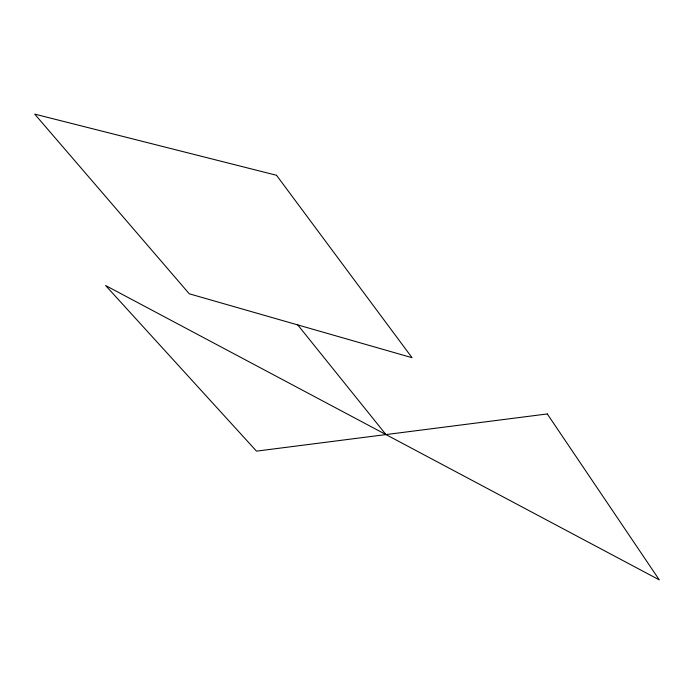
<?xml version="1.0" encoding="UTF-8"?>
<svg xmlns="http://www.w3.org/2000/svg" width="694" height="694" viewBox="0 0 694 694"><rect width="100%" height="100%" fill="white"/><g stroke="black" fill="none" stroke-linecap="round" stroke-linejoin="round"><path stroke-width="1.04" d="M297.752 324.913L385.959 434.574M547.288 413.945L256.494 451.135L105.601 285.529L659.3 579.889L547.288 413.945M276.516 175.278L34.7 114.111L189.271 293.796L412.054 357.705L276.516 175.278"/></g></svg>
